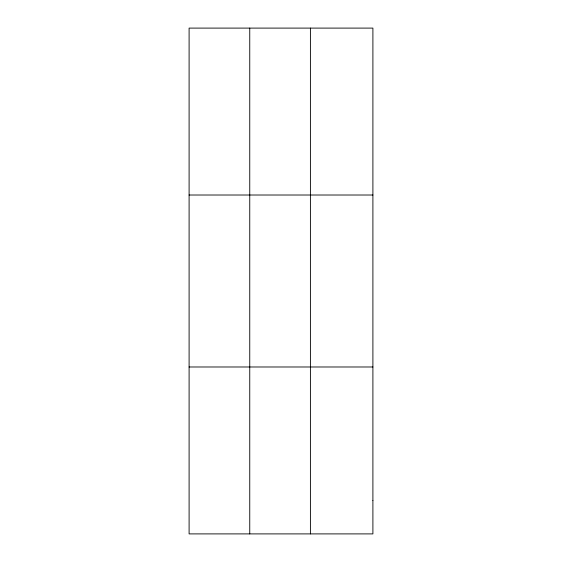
<?xml version="1.0" encoding="UTF-8"?>
<svg xmlns="http://www.w3.org/2000/svg" width="562" height="562" viewBox="0 0 562 562"><rect width="100%" height="100%" fill="white"/><g stroke="black" fill="none" stroke-linecap="round" stroke-linejoin="round"><path stroke-width="0.84" d="M249.753 533.9L249.753 28.1M310.407 533.9L310.407 28.1M189.099 195.014L372.901 195.014M189.099 366.986L372.901 366.986M372.901 500.517L372.901 533.9L189.099 533.9L189.099 28.1L372.901 28.1L372.901 500.517"/></g></svg>
